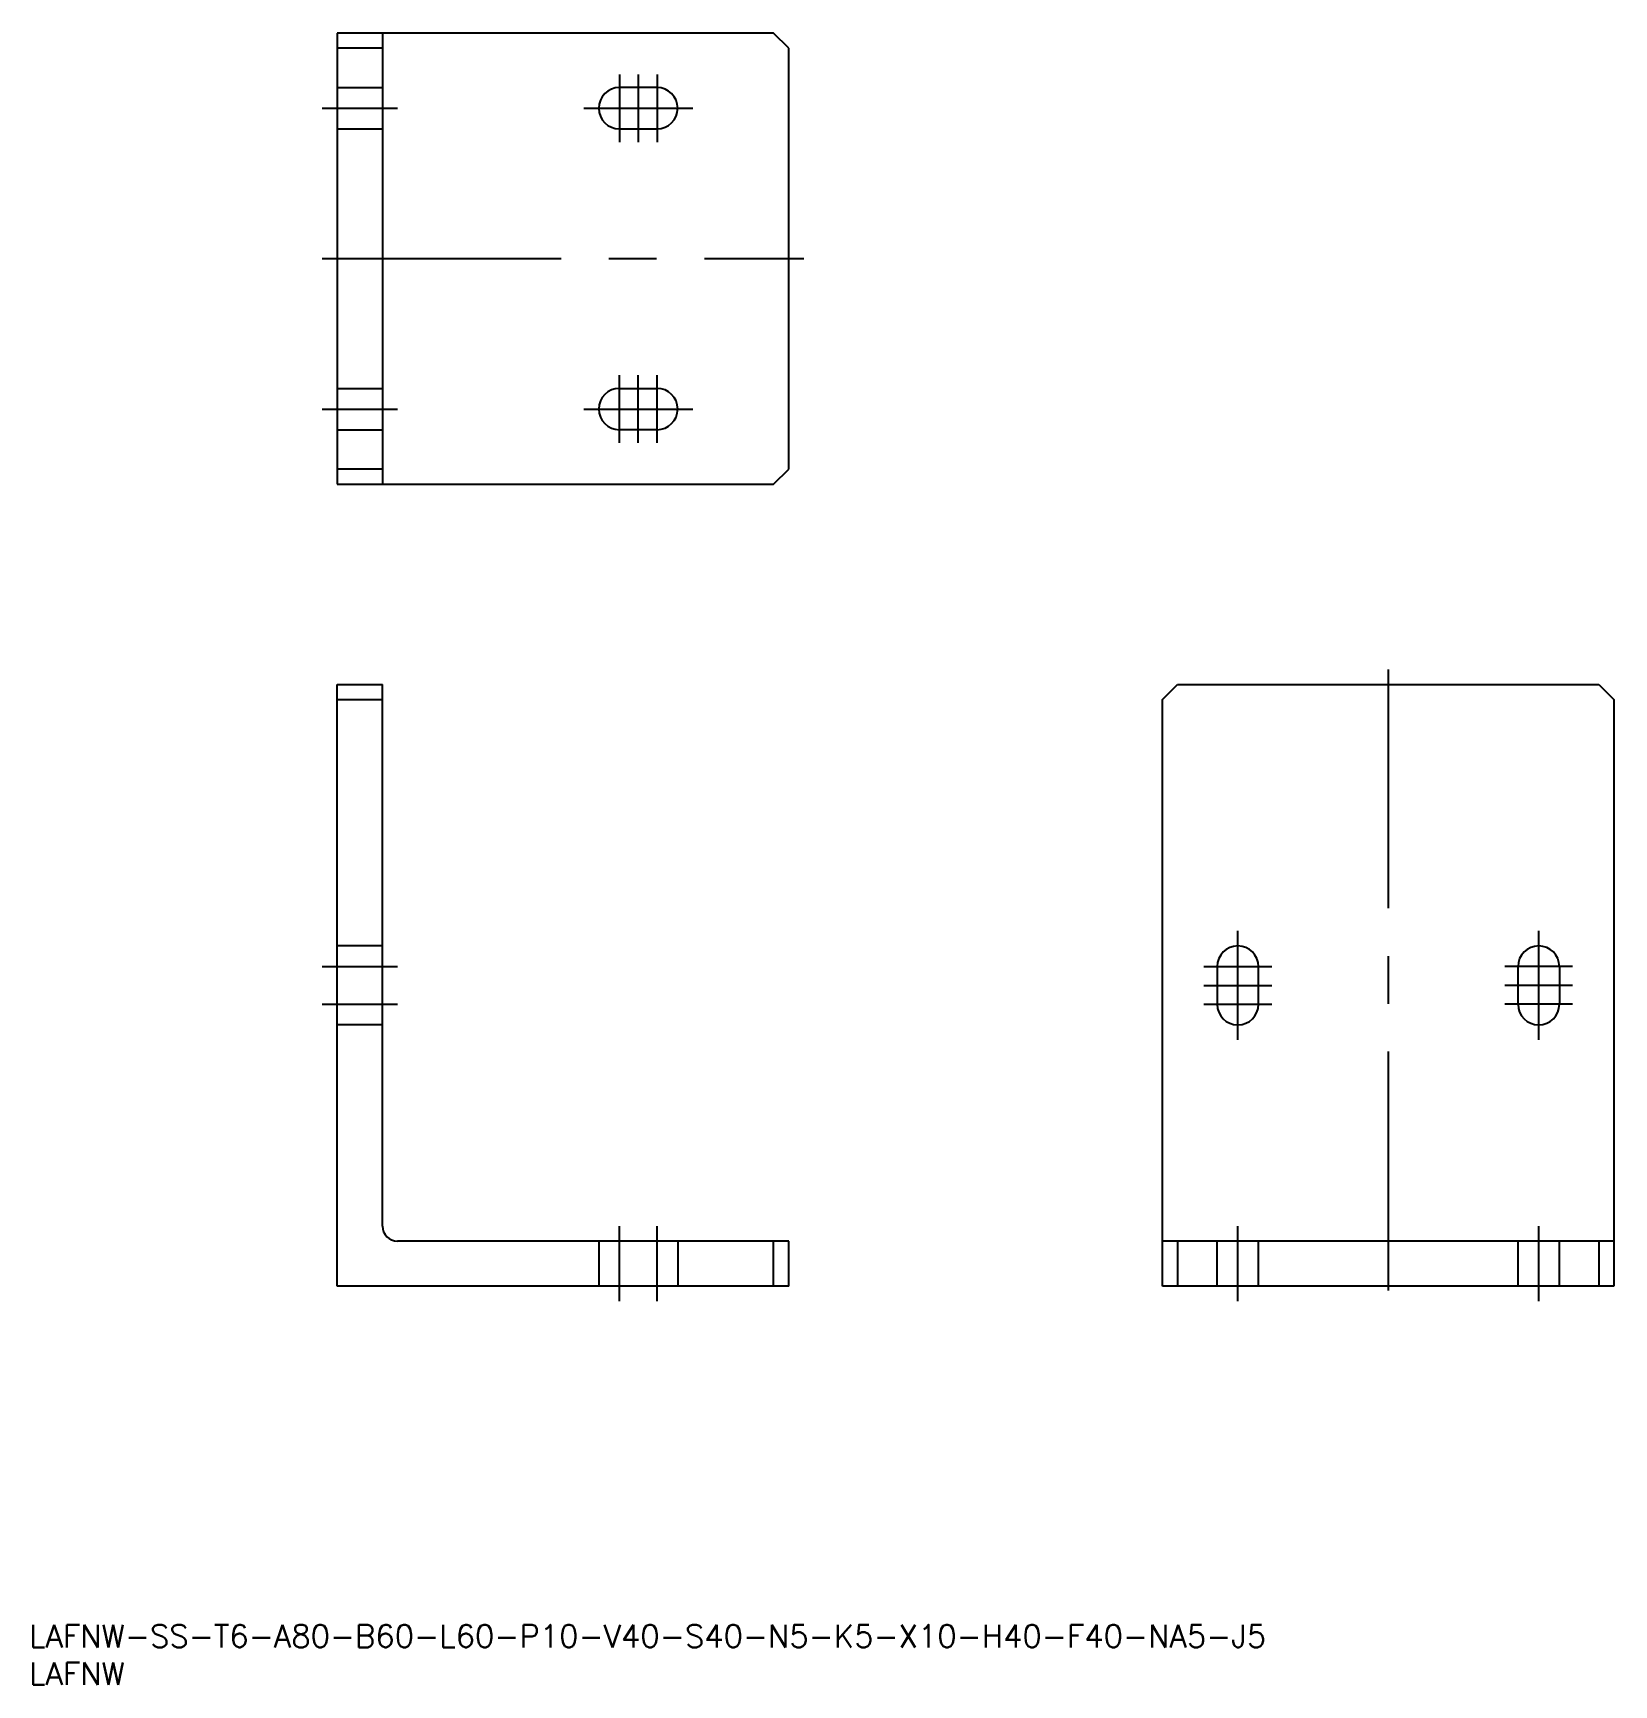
# Model space of a CAD drawing. Extents: x 1 to 211, y 0 to 220.
import ezdxf

# ---------------------------------------------------------------- set-up
doc = ezdxf.new("R2010")
doc.units = 0
doc.linetypes.add('CENTER', pattern=[50.8, 31.75, -6.35, 6.35, -6.35])
doc.linetypes.add('DASHED', pattern=[19.05, 12.7, -6.35])
doc.layers.get('0').update_dxf_attribs({"linetype": 'CONTINUOUS'})
doc.layers.add('CENTER', color=1, linetype='CENTER')
doc.styles.get("Standard").update_dxf_attribs({"font": 'txt.shx', "height": 3, "bigfont": 'bigfont.shx'})

# ---------------------------------------------------------------- blocks, each defined once
blk = doc.blocks.new('*U1')
at = {"color": 7, "linetype": 'CONTINUOUS'}
blk.add_text('LAFNW-SS-T6-A80-B60-L60-P10-V40-S40-N5-K5-X10-H40-F40-NA5-J5', height=3, dxfattribs=at).set_placement((0, 5))
blk = doc.blocks.new('*U2')
at = {"color": 7, "linetype": 'CONTINUOUS'}
blk.add_text('LAFNW', height=3, dxfattribs=at).set_placement((0, 0))

msp = doc.modelspace()

# ---------------------------------------------------------------- linework, layer by layer
at = {"color": 7, "linetype": 'CONTINUOUS'}
for p, q in [((98.964051, 219.671639), (40.964051, 219.671639)), ((40.964051, 219.671639), (40.964051, 159.671639)), ((46.964051, 217.671639), (40.964051, 217.671639)), ((46.964051, 219.671639), (46.964051, 159.671639)), ((100.964051, 217.671639), (98.964051, 219.671639)), ((100.964051, 161.671639), (100.964051, 217.671639)), ((83.464051, 212.421639), (78.464051, 212.421639)), ((78.464051, 206.921639), (83.464051, 206.921639)), ((78.464051, 172.421639), (83.464051, 172.421639)), ((83.464051, 166.921639), (78.464051, 166.921639)), ((46.964051, 161.671639), (40.964051, 161.671639)), ((98.964051, 159.671639), (100.964051, 161.671639)), ((40.964051, 159.671639), (98.964051, 159.671639)), ((40.964051, 53.026256), (40.964051, 133.026256)), ((40.964051, 133.026256), (46.964051, 133.026256)), ((46.964051, 61.026256), (46.964051, 133.026256)), ((150.674762, 131.026256), (152.674762, 133.026256)), ((152.674762, 133.026256), (208.674762, 133.026256)), ((208.674762, 133.026256), (210.674762, 131.026256)), ((40.964051, 131.026256), (46.964051, 131.026256)), ((150.674762, 53.026256), (150.674762, 131.026256)), ((210.674762, 131.026256), (210.674762, 53.026256)), ((157.924762, 95.526256), (157.924762, 90.526256)), ((163.424762, 90.526256), (163.424762, 95.526256)), ((197.924762, 90.526256), (197.924762, 95.526256)), ((203.424762, 95.526256), (203.424762, 90.526256)), ((100.964051, 59.026256), (48.964051, 59.026256)), ((98.964051, 53.026256), (98.964051, 59.026256)), ((100.964051, 53.026256), (100.964051, 59.026256)), ((210.674762, 59.026256), (150.674762, 59.026256)), ((152.674762, 59.026256), (152.674762, 53.026256)), ((208.674762, 59.026256), (208.674762, 53.026256)), ((100.964051, 53.026256), (40.964051, 53.026256)), ((210.674762, 53.026256), (150.674762, 53.026256))]:
    msp.add_line(p, q, dxfattribs=at)
at = {"color": 3, "linetype": 'DASHED'}
for p, q in [((40.964051, 212.421639), (46.964051, 212.421639)), ((40.964051, 206.921639), (46.964051, 206.921639)), ((40.964051, 172.421639), (46.964051, 172.421639)), ((40.964051, 166.921639), (46.964051, 166.921639)), ((46.964051, 98.276256), (40.964051, 98.276256)), ((46.964051, 87.776256), (40.964051, 87.776256)), ((75.714051, 59.026256), (75.714051, 53.026256)), ((86.214051, 59.026256), (86.214051, 53.026256)), ((157.924762, 53.026256), (157.924762, 59.026256)), ((163.424762, 53.026256), (163.424762, 59.026256)), ((197.924762, 53.026256), (197.924762, 59.026256)), ((203.424762, 53.026256), (203.424762, 59.026256))]:
    msp.add_line(p, q, dxfattribs=at)
at = {"color": 7, "linetype": 'CONTINUOUS'}
for centre, radius, start, end in [((78.464051, 209.671639), 2.75, 90, 270), ((83.464051, 209.671639), 2.75, 270, 90), ((78.464051, 169.671639), 2.75, 90, 270), ((83.464051, 169.671639), 2.75, 270, 90), ((160.674762, 95.526256), 2.75, 0, 180), ((200.674762, 95.526256), 2.75, 0, 180), ((160.674762, 90.526256), 2.75, 180, 0), ((200.674762, 90.526256), 2.75, 180, 0), ((48.964051, 61.026256), 2, 180, 270)]:
    msp.add_arc(centre, radius, start, end, dxfattribs=at)
at = {"layer": 'CENTER', "color": 1, "linetype": 'CENTER'}
for p, q in [((78.464051, 214.171639), (78.464051, 205.171639)), ((80.964051, 214.171639), (80.964051, 205.171639)), ((83.464051, 214.171639), (83.464051, 205.171639)), ((38.964051, 209.671639), (48.964051, 209.671639)), ((73.714051, 209.671639), (88.214051, 209.671639)), ((38.964051, 189.671639), (102.964051, 189.671639)), ((78.464051, 165.171639), (78.464051, 174.171639)), ((80.964051, 165.171639), (80.964051, 174.171639)), ((83.464051, 165.171639), (83.464051, 174.171639)), ((38.964051, 169.671639), (48.964051, 169.671639)), ((73.714051, 169.671639), (88.214051, 169.671639)), ((180.674762, 135.026256), (180.674762, 51.026256)), ((160.674762, 85.776256), (160.674762, 100.276256)), ((200.674762, 85.776256), (200.674762, 100.276256)), ((38.964051, 95.526256), (48.964051, 95.526256)), ((156.174762, 95.526256), (165.174762, 95.526256)), ((205.174762, 95.526256), (196.174762, 95.526256)), ((156.174762, 93.026256), (165.174762, 93.026256)), ((205.174762, 93.026256), (196.174762, 93.026256)), ((38.964051, 90.526256), (48.964051, 90.526256)), ((156.174762, 90.526256), (165.174762, 90.526256)), ((205.174762, 90.526256), (196.174762, 90.526256)), ((78.464051, 51.026256), (78.464051, 61.026256)), ((83.464051, 51.026256), (83.464051, 61.026256)), ((160.674762, 51.026256), (160.674762, 61.026256)), ((200.674762, 51.026256), (200.674762, 61.026256))]:
    msp.add_line(p, q, dxfattribs=at)

# ---------------------------------------------------------------- block references
at = {"color": 7, "linetype": 'CONTINUOUS'}
for name in ['*U1', '*U2']:
    msp.add_blockref(name, (0, 0), dxfattribs=at)

doc.saveas('drawing.dxf')
